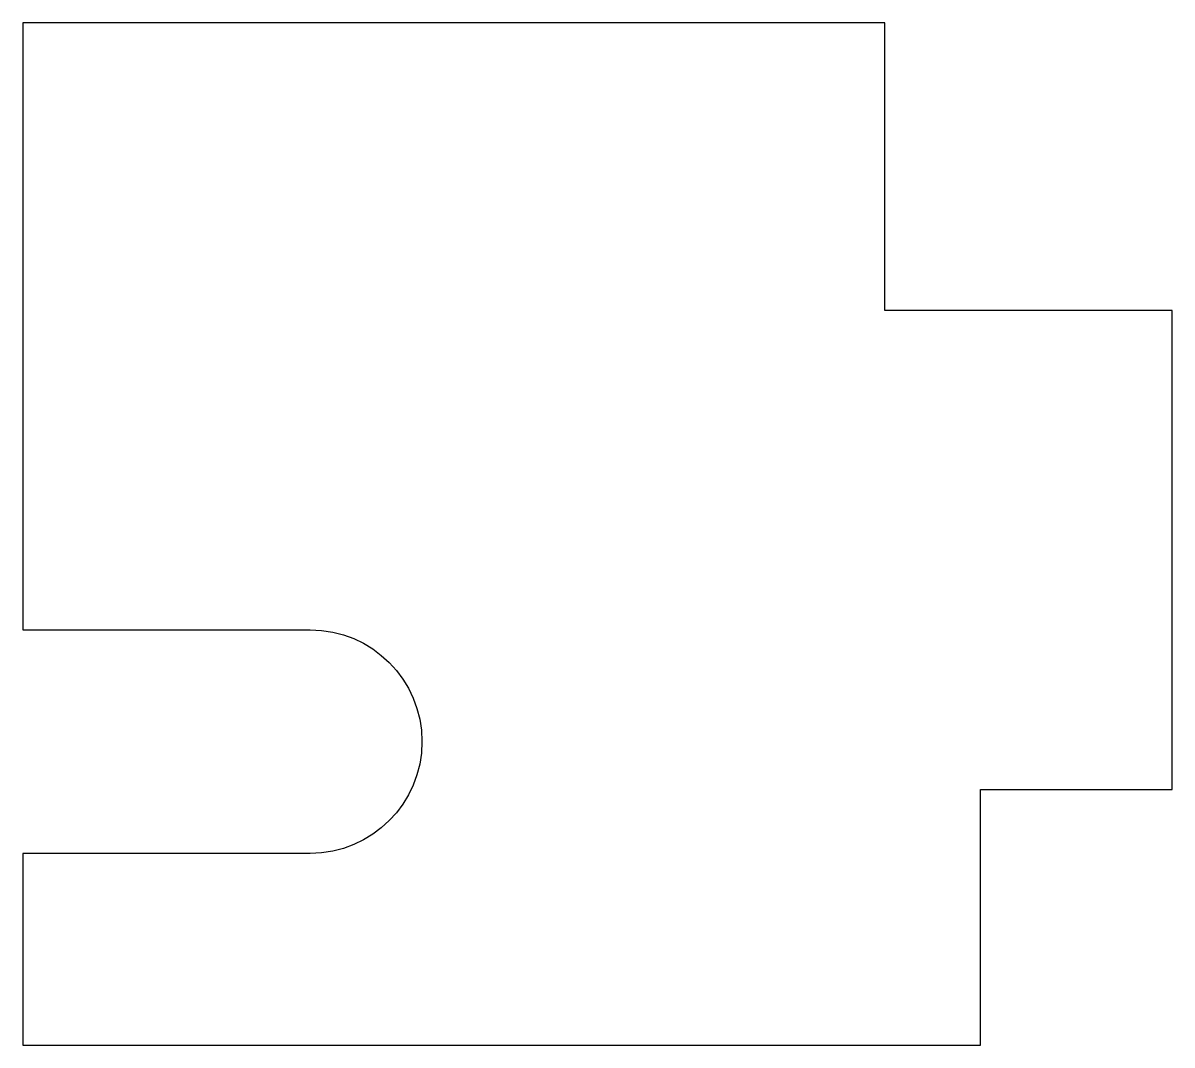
# Model space of a CAD drawing. Header units: millimetres. Extents: x 10.9 to 46.9, y 4.9 to 36.9.
import ezdxf

# ---------------------------------------------------------------- set-up
doc = ezdxf.new("R2010")
doc.units = ezdxf.units.MM

msp = doc.modelspace()

# ---------------------------------------------------------------- linework, layer by layer
msp.add_lwpolyline([(19.935, 10.946), (10.935, 10.946), (10.935, 4.946), (40.935, 4.946), (40.935, 12.946), (46.935, 12.946), (46.935, 27.946), (37.935, 27.946), (37.935, 36.946), (10.935, 36.946), (10.935, 17.946), (19.935, 17.946, -1)], format="xyb", close=True)

doc.saveas('drawing.dxf')
